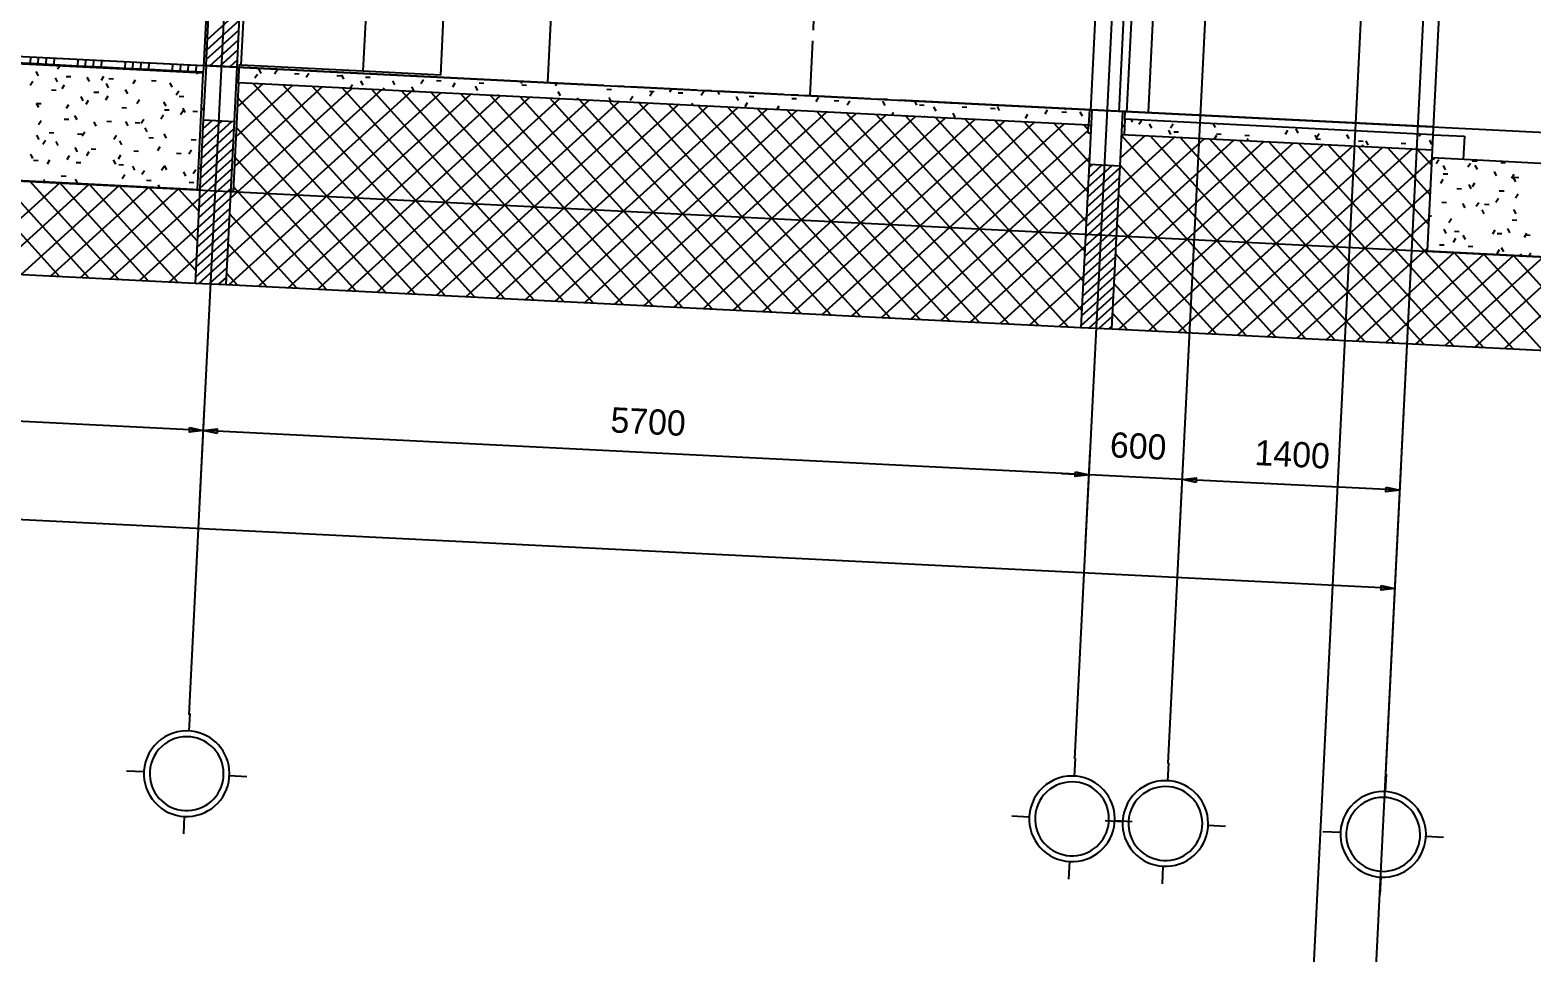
# Model space of a CAD drawing. Extents: x 549999 to 550212, y 1838161 to 1838467.
# Drawn here: x 550083.79 to 550093.45, y 1838271.92 to 1838277.86 of the extents above; entities that cross this region are included whole.
import ezdxf

# ---------------------------------------------------------------- set-up
doc = ezdxf.new("R2010")
doc.units = 0
for name, color, linetype in [('Level 1', 7, 'Continuous'), ('Level 11', 7, 'Continuous'), ('Level 14', 7, 'Continuous'), ('Level 15', 7, 'Continuous'), ('Level 18', 7, 'Continuous'), ('Level 19', 7, 'Continuous'), ('Level 20', 7, 'Continuous'), ('Level 28', 7, 'Continuous'), ('Level 4', 7, 'Continuous'), ('Level 5', 7, 'Continuous'), ('Level 8', 7, 'Continuous')]:
    doc.layers.add(name, color=color, linetype=linetype)

# ---------------------------------------------------------------- blocks, each defined once
blk = doc.blocks.new('D26801')
at = {"layer": 'Level 5'}
for p, q in [((787.01, 280), (787.01, 273.5)), ((810.01, 274.5), (810.01, 280)), ((787.01, 273.5), (805.01, 273.5)), ((787.01, 229), (787.01, 273.5)), ((805.01, 273.5), (805.01, 274.5)), ((805.01, 274.5), (810.01, 274.5)), ((805.01, 273.5), (805.01, 229)), ((810.01, 274.5), (810.01, 229)), ((805.01, 229), (787.01, 229)), ((787.01, 0), (787.01, 229)), ((805.01, 229), (810.01, 229)), ((805.01, 229), (805.01, 0)), ((810.01, 229), (810.01, 0))]:
    blk.add_line(p, q, dxfattribs=at)
blk = doc.blocks.new('FURN30')
at = {"layer": 'Level 1'}
for p, q in [((240.01, 61.08), (318.51, 61.08)), ((240.01, 61.08), (240.01, 2)), ((318.51, 2), (240.01, 2))]:
    blk.add_line(p, q, dxfattribs=at)
blk = doc.blocks.new('FURN31')
at = {"layer": 'Level 1'}
for p, q in [((318.51, 61.08), (368.51, 61.08)), ((318.51, 61.08), (318.51, 2)), ((368.51, 2), (368.51, 61.08)), ((368.51, 2), (318.51, 2))]:
    blk.add_line(p, q, dxfattribs=at)
blk = doc.blocks.new('GRID_4')
at = {"layer": 'Level 19'}
for p, q in [((-969.71, -293.48), (-969.71, -304.73)), ((-1008.48, -332.24), (-997.23, -332.24)), ((-930.95, -332.24), (-942.2, -332.24)), ((-969.71, -371.01), (-969.71, -359.76))]:
    blk.add_line(p, q, dxfattribs=at)
for radius, start, end in [(27.52, 86.59057, 185.41735), (23.77, 86.59057, 185.41735), (23.77, 3.40943, 86.59057), (27.52, 3.40943, 86.59057), (27.52, 185.41735, 275.41735), (23.77, 185.41735, 275.41735), (23.77, 275.41735, 3.40943), (27.52, 275.41735, 3.40943)]:
    blk.add_arc((-969.71, -332.24), radius, start, end, dxfattribs=at)

msp = doc.modelspace()

# ---------------------------------------------------------------- linework, layer by layer
at = {"layer": 'Level 11'}
for p, q in [((550084.9233, 1838277.6272), (550084.9058, 1838277.2776)), ((550085.123, 1838277.6172), (550084.9233, 1838277.6272)), ((550085.1055, 1838277.2676), (550085.123, 1838277.6172)), ((550085.0809, 1838276.7744), (550085.8609, 1838277.4802)), ((550085.1061, 1838276.9793), (550085.6702, 1838277.4897)), ((550085.1157, 1838277.17), (550085.4796, 1838277.4992)), ((550085.1252, 1838277.3607), (550085.2889, 1838277.5088)), ((550086.4594, 1838276.1486), (550085.226, 1838277.5119)), ((550086.6501, 1838276.1391), (550085.4166, 1838277.5024)), ((550086.8408, 1838276.1296), (550085.6073, 1838277.4928)), ((550087.0315, 1838276.12), (550085.798, 1838277.4833)), ((550085.0618, 1838276.393), (550086.2423, 1838277.4611)), ((550085.0697, 1838276.2181), (550086.433, 1838277.4516)), ((550085.0713, 1838276.5837), (550086.0516, 1838277.4706)), ((550086.2687, 1838276.1582), (550085.1281, 1838277.4188)), ((550085.2604, 1838276.2086), (550086.6236, 1838277.442)), ((550085.451, 1838276.199), (550086.8143, 1838277.4325)), ((550085.6417, 1838276.1895), (550087.005, 1838277.423)), ((550085.8324, 1838276.18), (550087.1957, 1838277.4134)), ((550087.2221, 1838276.1105), (550085.9887, 1838277.4738)), ((550086.0231, 1838276.1704), (550087.3864, 1838277.4039)), ((550087.4128, 1838276.101), (550086.1794, 1838277.4642)), ((550086.2138, 1838276.1609), (550087.5771, 1838277.3944)), ((550087.6035, 1838276.0914), (550086.37, 1838277.4547)), ((550086.4044, 1838276.1514), (550087.7677, 1838277.3848)), ((550087.7942, 1838276.0819), (550086.5607, 1838277.4452)), ((550087.9849, 1838276.0724), (550086.7514, 1838277.4356)), ((550088.1755, 1838276.0628), (550086.9421, 1838277.4261)), ((550088.3662, 1838276.0533), (550087.1328, 1838277.4166)), ((550088.5569, 1838276.0438), (550087.3234, 1838277.4071)), ((550088.7476, 1838276.0342), (550087.5141, 1838277.3975)), ((550088.9383, 1838276.0247), (550087.7048, 1838277.388)), ((550086.5951, 1838276.1418), (550087.9584, 1838277.3753)), ((550086.7858, 1838276.1323), (550088.1491, 1838277.3658)), ((550086.9765, 1838276.1228), (550088.3398, 1838277.3562)), ((550087.1672, 1838276.1132), (550088.5305, 1838277.3467)), ((550087.3578, 1838276.1037), (550088.7211, 1838277.3372)), ((550087.5485, 1838276.0942), (550088.9118, 1838277.3276)), ((550087.7392, 1838276.0846), (550089.1025, 1838277.3181)), ((550089.129, 1838276.0152), (550087.8955, 1838277.3785)), ((550087.9299, 1838276.0751), (550089.2932, 1838277.3086)), ((550089.3196, 1838276.0056), (550088.0862, 1838277.3689)), ((550088.1206, 1838276.0656), (550089.4839, 1838277.299)), ((550089.5103, 1838275.9961), (550088.2768, 1838277.3594)), ((550088.3113, 1838276.056), (550089.6745, 1838277.2895)), ((550089.701, 1838275.9866), (550088.4675, 1838277.3499)), ((550089.8917, 1838275.977), (550088.6582, 1838277.3403)), ((550090.0824, 1838275.9675), (550088.8489, 1838277.3308)), ((550090.273, 1838275.958), (550089.0396, 1838277.3213)), ((550090.4637, 1838275.9484), (550089.2302, 1838277.3117)), ((550090.5517, 1838276.0525), (550089.4209, 1838277.3022)), ((550090.5612, 1838276.2431), (550089.6116, 1838277.2927)), ((550090.6162, 1838277.3426), (550090.5987, 1838276.993)), ((550090.8159, 1838277.3326), (550090.6162, 1838277.3426)), ((550090.7984, 1838276.983), (550090.8159, 1838277.3326)), ((550084.8934, 1838277.0296), (550085.1031, 1838277.2193)), ((550084.8966, 1838277.0931), (550085.0903, 1838277.2684)), ((550084.8997, 1838277.1567), (550085.0267, 1838277.2716)), ((550084.9029, 1838277.2202), (550084.9632, 1838277.2747)), ((550084.9058, 1838277.2776), (550085.1055, 1838277.2676)), ((550086.0781, 1838276.1677), (550085.1186, 1838277.2281)), ((550088.5019, 1838276.0465), (550089.8652, 1838277.28)), ((550088.6926, 1838276.037), (550090.0559, 1838277.2704)), ((550088.8833, 1838276.0274), (550090.2466, 1838277.2609)), ((550089.074, 1838276.0179), (550090.4373, 1838277.2514)), ((550089.2647, 1838276.0084), (550090.5946, 1838277.2117)), ((550090.5707, 1838276.4338), (550089.8023, 1838277.2831)), ((550090.5803, 1838276.6245), (550089.993, 1838277.2736)), ((550090.5898, 1838276.8152), (550090.1837, 1838277.2641)), ((550090.5993, 1838277.0059), (550090.3743, 1838277.2545)), ((550090.5946, 1838277.2123), (550090.565, 1838277.245)), ((550084.8902, 1838276.966), (550085.0999, 1838277.1558)), ((550090.7533, 1838276.0809), (550091.9103, 1838277.1277)), ((550090.7629, 1838276.2716), (550091.7196, 1838277.1372)), ((550090.7724, 1838276.4623), (550091.5289, 1838277.1467)), ((550090.7819, 1838276.653), (550091.3382, 1838277.1563)), ((550090.7901, 1838275.9321), (550092.101, 1838277.1181)), ((550090.7915, 1838276.8436), (550091.1475, 1838277.1658)), ((550090.801, 1838277.0343), (550090.9569, 1838277.1753)), ((550091.9892, 1838275.8722), (550090.8082, 1838277.1775)), ((550090.9808, 1838275.9226), (550092.2916, 1838277.1086)), ((550092.1798, 1838275.8626), (550090.9938, 1838277.1735)), ((550091.1715, 1838275.9131), (550092.4823, 1838277.0991)), ((550092.3705, 1838275.8531), (550091.1845, 1838277.164)), ((550092.5612, 1838275.8436), (550091.3752, 1838277.1544)), ((550092.7519, 1838275.834), (550091.5659, 1838277.1449)), ((550092.9426, 1838275.8245), (550091.7565, 1838277.1354)), ((550093.1332, 1838275.815), (550091.9472, 1838277.1258)), ((550093.3239, 1838275.8054), (550092.1379, 1838277.1163)), ((550092.7821, 1838276.6056), (550092.3286, 1838277.1068)), ((550092.7916, 1838276.7962), (550092.5193, 1838277.0972)), ((550084.8839, 1838276.8389), (550085.0936, 1838277.0286)), ((550084.887, 1838276.9024), (550085.0968, 1838277.0922)), ((550085.8874, 1838276.1772), (550085.1091, 1838277.0375)), ((550089.4553, 1838275.9988), (550090.6008, 1838277.0352)), ((550091.3621, 1838275.9035), (550092.673, 1838277.0896)), ((550091.5528, 1838275.894), (550092.803, 1838277.0251)), ((550092.8011, 1838276.9869), (550092.7099, 1838277.0877)), ((550083.9806, 1838276.2725), (550083.4113, 1838276.9018)), ((550084.8775, 1838276.7118), (550085.0872, 1838276.9015)), ((550084.8807, 1838276.7753), (550085.0904, 1838276.9651)), ((550090.5849, 1838276.7174), (550090.7946, 1838276.9072)), ((550090.5881, 1838276.781), (550090.7978, 1838276.9708)), ((550090.5913, 1838276.8445), (550090.7471, 1838276.9856)), ((550090.5944, 1838276.9081), (550090.6836, 1838276.9888)), ((550090.5976, 1838276.9717), (550090.62, 1838276.9919)), ((550090.5987, 1838276.993), (550090.7984, 1838276.983)), ((550091.7985, 1838275.8817), (550090.7986, 1838276.9868)), ((550083.3536, 1838276.3039), (550083.9828, 1838276.8732)), ((550083.5442, 1838276.2944), (550084.1734, 1838276.8637)), ((550084.1713, 1838276.263), (550083.602, 1838276.8922)), ((550083.7349, 1838276.2848), (550084.3641, 1838276.8541)), ((550084.3619, 1838276.2535), (550083.7926, 1838276.8827)), ((550083.9256, 1838276.2753), (550084.5548, 1838276.8446)), ((550084.5526, 1838276.2439), (550083.9833, 1838276.8732)), ((550084.1163, 1838276.2658), (550084.7455, 1838276.8351)), ((550084.7433, 1838276.2344), (550084.174, 1838276.8636)), ((550084.8574, 1838276.3095), (550084.3647, 1838276.8541)), ((550084.8669, 1838276.5002), (550084.5554, 1838276.8446)), ((550084.8765, 1838276.6909), (550084.746, 1838276.835)), ((550084.8743, 1838276.6482), (550085.0841, 1838276.838)), ((550085.6967, 1838276.1868), (550085.0995, 1838276.8468)), ((550089.646, 1838275.9893), (550090.5913, 1838276.8445)), ((550090.5817, 1838276.6539), (550090.7915, 1838276.8436)), ((550091.7435, 1838275.8845), (550092.7935, 1838276.8345)), ((550084.307, 1838276.2562), (550084.8807, 1838276.7753)), ((550084.868, 1838276.5211), (550085.0777, 1838276.7108)), ((550084.8711, 1838276.5846), (550085.0809, 1838276.7744)), ((550090.5754, 1838276.5267), (550090.7851, 1838276.7165)), ((550090.5785, 1838276.5903), (550090.7883, 1838276.7801)), ((550091.6078, 1838275.8912), (550090.7891, 1838276.7961)), ((550084.8648, 1838276.4575), (550085.0745, 1838276.6473)), ((550085.506, 1838276.1963), (550085.0758, 1838276.6718)), ((550089.8367, 1838275.9798), (550090.5817, 1838276.6539)), ((550090.5722, 1838276.4632), (550090.7819, 1838276.653)), ((550091.9342, 1838275.8749), (550092.784, 1838276.6438)), ((550084.4976, 1838276.2467), (550084.8711, 1838276.5846)), ((550084.8584, 1838276.3304), (550085.0682, 1838276.5202)), ((550084.8616, 1838276.394), (550085.0713, 1838276.5837)), ((550090.5658, 1838276.3361), (550090.7756, 1838276.5258)), ((550090.569, 1838276.3996), (550090.7788, 1838276.5894)), ((550091.4171, 1838275.9008), (550090.7796, 1838276.6054)), ((550084.8553, 1838276.2668), (550085.065, 1838276.4566)), ((550085.3153, 1838276.2058), (550085.0662, 1838276.4812)), ((550090.0274, 1838275.9703), (550090.5722, 1838276.4632)), ((550090.5627, 1838276.2725), (550090.7724, 1838276.4623)), ((550092.1249, 1838275.8654), (550092.7744, 1838276.4531)), ((550092.3155, 1838275.8559), (550092.9448, 1838276.4252)), ((550093.5146, 1838275.7959), (550092.9453, 1838276.4251)), ((550084.6883, 1838276.2372), (550084.8616, 1838276.394)), ((550084.879, 1838276.2276), (550085.0618, 1838276.393)), ((550084.9426, 1838276.2245), (550085.0586, 1838276.3295)), ((550090.5563, 1838276.1454), (550090.766, 1838276.3351)), ((550090.5595, 1838276.2089), (550090.7692, 1838276.3987)), ((550091.2264, 1838275.9103), (550090.77, 1838276.4148)), ((550092.5062, 1838275.8463), (550093.1354, 1838276.4156)), ((550092.6969, 1838275.8368), (550093.3261, 1838276.4061)), ((550092.8876, 1838275.8273), (550093.5168, 1838276.3966)), ((550093.0783, 1838275.8177), (550093.7075, 1838276.387)), ((550093.7053, 1838275.7864), (550093.136, 1838276.4156)), ((550093.2689, 1838275.8082), (550093.8982, 1838276.3775)), ((550093.896, 1838275.7768), (550093.3267, 1838276.4061)), ((550085.0061, 1838276.2213), (550085.0555, 1838276.2659)), ((550085.1247, 1838276.2154), (550085.0567, 1838276.2905)), ((550090.2181, 1838275.9607), (550090.5627, 1838276.2725)), ((550090.5531, 1838276.0818), (550090.7629, 1838276.2716)), ((550091.0358, 1838275.9198), (550090.7605, 1838276.2241)), ((550090.5468, 1838275.9547), (550090.7565, 1838276.1445)), ((550090.5499, 1838276.0183), (550090.7597, 1838276.208)), ((550090.4087, 1838275.9512), (550090.5531, 1838276.0818)), ((550090.5994, 1838275.9417), (550090.7533, 1838276.0809)), ((550090.8451, 1838275.9294), (550090.751, 1838276.0334)), ((550090.663, 1838275.9385), (550090.7502, 1838276.0173)), ((550090.7265, 1838275.9353), (550090.747, 1838275.9538))]:
    msp.add_line(p, q, dxfattribs=at)
at = {"layer": 'Level 14'}
for p, q in [((550084.9315, 1838277.7923), (550085.1413, 1838277.982)), ((550084.9283, 1838277.7287), (550085.1381, 1838277.9185)), ((550084.9252, 1838277.6652), (550085.1349, 1838277.8549)), ((550084.9488, 1838277.6259), (550085.1317, 1838277.7914)), ((550083.7944, 1838277.6415), (550083.7965, 1838277.6835)), ((550083.8451, 1838277.6389), (550083.8472, 1838277.681)), ((550083.8958, 1838277.6364), (550083.8979, 1838277.6784)), ((550083.9466, 1838277.6338), (550083.9487, 1838277.6759)), ((550085.0124, 1838277.6227), (550085.1285, 1838277.7278)), ((550083.6422, 1838277.6491), (550083.7944, 1838277.6415)), ((550083.794, 1838277.6336), (550083.7944, 1838277.6415)), ((550083.7944, 1838277.6415), (550083.9466, 1838277.6338)), ((550083.9462, 1838277.626), (550083.9466, 1838277.6338)), ((550083.9466, 1838277.6338), (550084.0988, 1838277.6262)), ((550083.9969, 1838277.6234), (550083.9973, 1838277.6313)), ((550084.0477, 1838277.6209), (550084.0481, 1838277.6288)), ((550084.0984, 1838277.6183), (550084.0988, 1838277.6262)), ((550084.0988, 1838277.6262), (550084.1009, 1838277.6683)), ((550084.0988, 1838277.6262), (550084.251, 1838277.6186)), ((550084.1495, 1838277.6237), (550084.1516, 1838277.6657)), ((550084.2003, 1838277.6212), (550084.2024, 1838277.6632)), ((550084.2506, 1838277.6107), (550084.251, 1838277.6186)), ((550084.251, 1838277.6186), (550084.2531, 1838277.6607)), ((550084.251, 1838277.6186), (550084.4032, 1838277.611)), ((550084.3013, 1838277.6082), (550084.3017, 1838277.6161)), ((550084.3521, 1838277.6057), (550084.3525, 1838277.6136)), ((550084.4028, 1838277.6031), (550084.4032, 1838277.611)), ((550084.4032, 1838277.611), (550084.4053, 1838277.6531)), ((550084.4032, 1838277.611), (550084.5554, 1838277.6034)), ((550084.4539, 1838277.6085), (550084.456, 1838277.6505)), ((550084.5047, 1838277.6059), (550084.5068, 1838277.648)), ((550084.555, 1838277.5955), (550084.5554, 1838277.6034)), ((550084.5554, 1838277.6034), (550084.5575, 1838277.6455)), ((550084.5554, 1838277.6034), (550084.7076, 1838277.5958)), ((550084.6058, 1838277.593), (550084.6062, 1838277.6009)), ((550084.6565, 1838277.5904), (550084.6569, 1838277.5983)), ((550084.7072, 1838277.5879), (550084.7076, 1838277.5958)), ((550084.7076, 1838277.5958), (550084.7097, 1838277.6378)), ((550084.7076, 1838277.5958), (550084.8598, 1838277.5882)), ((550084.7584, 1838277.5933), (550084.7605, 1838277.6353)), ((550084.8091, 1838277.5907), (550084.8112, 1838277.6328)), ((550084.8594, 1838277.5803), (550084.8598, 1838277.5882)), ((550084.8598, 1838277.5882), (550084.8619, 1838277.6302)), ((550084.8598, 1838277.5882), (550084.9062, 1838277.5859)), ((550085.0759, 1838277.6195), (550085.1254, 1838277.6642)), ((550084.8939, 1838277.3404), (550084.9096, 1838277.3546)), ((550090.8108, 1838277.231), (550090.8266, 1838277.2452)), ((550084.8749, 1838276.9593), (550084.8906, 1838276.9735))]:
    msp.add_line(p, q, dxfattribs=at)
at = {"layer": 'Level 15'}
for p, q in [((550083.8466, 1838277.5616), (550083.8328, 1838277.5885)), ((550083.9828, 1838277.6241), (550083.9691, 1838277.6029)), ((550084.8688, 1838277.5718), (550084.8646, 1838277.58)), ((550085.2778, 1838277.5759), (550085.264, 1838277.6028)), ((550085.3809, 1838277.5977), (550085.3645, 1838277.5724)), ((550085.4911, 1838277.5758), (550085.5212, 1838277.5743)), ((550085.5841, 1838277.5753), (550085.5678, 1838277.5499)), ((550083.8094, 1838277.5243), (550083.7931, 1838277.4989)), ((550083.9696, 1838277.522), (550083.9559, 1838277.5488)), ((550084.0127, 1838277.5018), (550083.9963, 1838277.4765)), ((550084.0253, 1838277.5575), (550084.0554, 1838277.556)), ((550084.1741, 1838277.524), (550084.1603, 1838277.5509)), ((550084.2655, 1838277.5562), (550084.2491, 1838277.5309)), ((550084.2972, 1838277.4843), (550084.2834, 1838277.5112)), ((550084.2993, 1838277.5438), (550084.3294, 1838277.5423)), ((550084.4687, 1838277.5338), (550084.4524, 1838277.5085)), ((550084.5733, 1838277.5301), (550084.6034, 1838277.5286)), ((550084.7061, 1838277.4884), (550084.6923, 1838277.5153)), ((550085.1281, 1838277.5433), (550085.1186, 1838277.5287)), ((550085.2545, 1838277.5705), (550085.2381, 1838277.5452)), ((550085.7651, 1838277.5621), (550085.7952, 1838277.5606)), ((550085.8098, 1838277.5404), (550085.796, 1838277.5672)), ((550085.8642, 1838277.5032), (550085.8496, 1838277.4807)), ((550085.9328, 1838277.5007), (550085.9191, 1838277.5275)), ((550085.9477, 1838277.5529), (550085.9778, 1838277.5514)), ((550086.0674, 1838277.4808), (550086.0605, 1838277.4702)), ((550086.1373, 1838277.5027), (550086.1235, 1838277.5296)), ((550086.2604, 1838277.4631), (550086.2466, 1838277.4899)), ((550086.3203, 1838277.5352), (550086.3039, 1838277.5099)), ((550086.4043, 1838277.5301), (550086.4345, 1838277.5286)), ((550086.5235, 1838277.5128), (550086.5071, 1838277.4874)), ((550086.6693, 1838277.4672), (550086.6555, 1838277.494)), ((550086.6783, 1838277.5164), (550086.7085, 1838277.5149)), ((550086.9551, 1838277.5109), (550086.9474, 1838277.526)), ((550086.9523, 1838277.5027), (550086.9824, 1838277.5012)), ((550087.1777, 1838277.5145), (550087.1664, 1838277.497)), ((550083.8335, 1838277.384), (550083.8637, 1838277.3825)), ((550083.8486, 1838277.3572), (550083.8348, 1838277.384)), ((550083.9294, 1838277.4707), (550083.9595, 1838277.4692)), ((550084.1344, 1838277.4009), (550084.1207, 1838277.4278)), ((550084.1663, 1838277.4026), (550084.1499, 1838277.3773)), ((550084.2034, 1838277.457), (550084.2335, 1838277.4555)), ((550084.2927, 1838277.4298), (550084.2763, 1838277.4045)), ((550084.4203, 1838277.4447), (550084.4065, 1838277.4715)), ((550084.4959, 1838277.4074), (550084.4796, 1838277.382)), ((550084.6664, 1838277.3653), (550084.6527, 1838277.3922)), ((550084.7488, 1838277.4618), (550084.7324, 1838277.4364)), ((550084.7513, 1838277.4296), (550084.7815, 1838277.4281)), ((550086.8035, 1838277.4407), (550086.7987, 1838277.4333)), ((550087.2013, 1838277.4316), (550087.1875, 1838277.4584)), ((550087.3164, 1838277.4074), (550087.3106, 1838277.4188)), ((550087.5003, 1838277.4753), (550087.5304, 1838277.4738)), ((550087.5273, 1838277.3969), (550087.5151, 1838277.4208)), ((550087.6661, 1838277.4278), (550087.6497, 1838277.4025)), ((550087.7742, 1838277.4616), (550087.8044, 1838277.4601)), ((550087.7925, 1838277.455), (550087.7761, 1838277.4297)), ((550087.9159, 1838277.4776), (550087.9026, 1838277.4569)), ((550087.9569, 1838277.4525), (550087.987, 1838277.451)), ((550088.0546, 1838277.3705), (550088.047, 1838277.3852)), ((550088.1222, 1838277.4598), (550088.1058, 1838277.4344)), ((550088.2236, 1838277.4418), (550088.2128, 1838277.4627)), ((550088.3466, 1838277.4021), (550088.3329, 1838277.429)), ((550088.4022, 1838277.3877), (550088.3858, 1838277.3624)), ((550088.4135, 1838277.4297), (550088.4437, 1838277.4282)), ((550088.6875, 1838277.416), (550088.7176, 1838277.4145)), ((550088.8583, 1838277.4197), (550088.8419, 1838277.3944)), ((550088.9615, 1838277.4023), (550088.9916, 1838277.4008)), ((550089.0615, 1838277.3973), (550089.0451, 1838277.3719)), ((550089.1645, 1838277.4103), (550089.1619, 1838277.4153)), ((550089.2875, 1838277.3707), (550089.2738, 1838277.3975)), ((550089.492, 1838277.3727), (550089.4783, 1838277.3994)), ((550089.7086, 1838277.3879), (550089.7045, 1838277.3815)), ((550084.0399, 1838277.3754), (550084.0235, 1838277.3501)), ((550084.0948, 1838277.2778), (550084.081, 1838277.3047)), ((550084.3815, 1838277.3566), (550084.4116, 1838277.3551)), ((550084.6495, 1838277.3081), (550084.6332, 1838277.2828)), ((550084.6555, 1838277.3429), (550084.6856, 1838277.3414)), ((550084.776, 1838277.3353), (550084.7596, 1838277.31)), ((550084.7895, 1838277.3257), (550084.7758, 1838277.3525)), ((550084.8381, 1838277.3338), (550084.8682, 1838277.3322)), ((550088.2758, 1838277.3606), (550088.2751, 1838277.3595)), ((550088.5819, 1838277.3441), (550088.579, 1838277.3497)), ((550088.6054, 1838277.3653), (550088.5914, 1838277.3437)), ((550089.3416, 1838277.3252), (550089.3296, 1838277.3068)), ((550089.5094, 1838277.3749), (550089.5396, 1838277.3734)), ((550089.5448, 1838277.3028), (550089.5405, 1838277.2962)), ((550089.6151, 1838277.333), (550089.6013, 1838277.3599)), ((550089.7382, 1838277.2934), (550089.7244, 1838277.3202)), ((550089.7834, 1838277.3612), (550089.8135, 1838277.3597)), ((550089.9661, 1838277.3521), (550089.9962, 1838277.3505)), ((550090.024, 1838277.3371), (550090.0102, 1838277.364)), ((550090.2041, 1838277.3123), (550090.1877, 1838277.287)), ((550090.3305, 1838277.3395), (550090.3142, 1838277.3142)), ((550090.4227, 1838277.3292), (550090.4528, 1838277.3277)), ((550090.4468, 1838277.351), (550090.4406, 1838277.3414)), ((550090.556, 1838277.3016), (550090.5422, 1838277.3284)), ((550083.8638, 1838277.2714), (550083.8474, 1838277.2461)), ((550083.9157, 1838277.1968), (550083.9459, 1838277.1953)), ((550084.0116, 1838277.2835), (550084.0417, 1838277.282)), ((550084.1438, 1838277.1994), (550084.1275, 1838277.174)), ((550084.2179, 1838277.2382), (550084.2041, 1838277.265)), ((550084.2856, 1838277.2698), (550084.3157, 1838277.2683)), ((550084.4223, 1838277.2402), (550084.4086, 1838277.2671)), ((550084.4682, 1838277.2607), (550084.4984, 1838277.2592)), ((550084.5231, 1838277.281), (550084.5067, 1838277.2556)), ((550084.5454, 1838277.2006), (550084.5316, 1838277.2274)), ((550090.8785, 1838277.2642), (550090.8705, 1838277.2798)), ((550090.9352, 1838277.2725), (550090.9189, 1838277.2472)), ((550091.0016, 1838277.2245), (550090.9879, 1838277.2514)), ((550091.1247, 1838277.1849), (550091.1109, 1838277.2117)), ((550091.1385, 1838277.2501), (550091.1221, 1838277.2247)), ((550091.1437, 1838277.2016), (550091.1739, 1838277.2001)), ((550091.4105, 1838277.2286), (550091.3978, 1838277.2534)), ((550091.8746, 1838277.21), (550091.8582, 1838277.1846)), ((550091.9425, 1838277.193), (550091.9288, 1838277.2199)), ((550083.8507, 1838277.1527), (550083.8369, 1838277.1796)), ((550083.891, 1838277.145), (550083.8746, 1838277.1197)), ((550083.9737, 1838277.113), (550083.96, 1838277.1399)), ((550084.0968, 1838277.0734), (550084.0831, 1838277.1002)), ((550084.0984, 1838277.1876), (550084.1285, 1838277.1861)), ((550084.3471, 1838277.177), (550084.3307, 1838277.1516)), ((550084.3827, 1838277.1171), (550084.3689, 1838277.144)), ((550084.555, 1838277.1648), (550084.5851, 1838277.1633)), ((550084.6271, 1838277.1049), (550084.6107, 1838277.0796)), ((550084.6685, 1838277.1609), (550084.6547, 1838277.1877)), ((550084.829, 1838277.1511), (550084.8591, 1838277.1496)), ((550091.4185, 1838277.178), (550091.4024, 1838277.1531)), ((550091.4177, 1838277.1879), (550091.4478, 1838277.1864)), ((550091.6004, 1838277.1788), (550091.6305, 1838277.1773)), ((550091.6217, 1838277.1556), (550091.6133, 1838277.1425)), ((550092.0656, 1838277.1534), (550092.0518, 1838277.1802)), ((550092.057, 1838277.156), (550092.0871, 1838277.1545)), ((550092.0778, 1838277.1876), (550092.0614, 1838277.1622)), ((550092.2701, 1838277.1554), (550092.2563, 1838277.1823)), ((550092.331, 1838277.1423), (550092.3611, 1838277.1408)), ((550092.3579, 1838277.1155), (550092.3515, 1838277.1056)), ((550092.3931, 1838277.1157), (550092.3794, 1838277.1426)), ((550092.505, 1838277.0979), (550092.5025, 1838277.1029)), ((550092.6049, 1838277.1286), (550092.6351, 1838277.1271)), ((550092.7305, 1838277.1868), (550092.7208, 1838277.1717)), ((550092.8021, 1838277.1198), (550092.7883, 1838277.1467)), ((550083.811, 1838277.0296), (550083.7972, 1838277.0565)), ((550083.8153, 1838277.0187), (550083.8454, 1838277.0172)), ((550083.9182, 1838277.0186), (550083.9018, 1838276.9932)), ((550084.0446, 1838277.0458), (550084.0282, 1838277.0204)), ((550084.0892, 1838277.005), (550084.1194, 1838277.0035)), ((550084.171, 1838277.073), (550084.1547, 1838277.0476)), ((550084.1851, 1838277.0917), (550084.2153, 1838277.0902)), ((550084.343, 1838276.9941), (550084.3292, 1838277.0209)), ((550084.3743, 1838277.0505), (550084.3579, 1838277.0252)), ((550084.4591, 1838277.078), (550084.4892, 1838277.0765)), ((550084.7331, 1838277.0643), (550084.7632, 1838277.0628)), ((550084.8304, 1838277.0825), (550084.814, 1838277.0571)), ((550092.8031, 1838277.0271), (550092.8182, 1838277.0264)), ((550092.8461, 1838277.0208), (550092.8298, 1838276.9955)), ((550093.0494, 1838276.9984), (550093.033, 1838276.973)), ((550093.062, 1838277.0142), (550093.0921, 1838277.0127)), ((550093.2447, 1838277.005), (550093.2748, 1838277.0035)), ((550083.9933, 1838276.9182), (550084.0235, 1838276.9167)), ((550084.3632, 1838276.9913), (550084.3933, 1838276.9898)), ((550084.4015, 1838276.9241), (550084.3851, 1838276.8988)), ((550084.4661, 1838276.9544), (550084.4523, 1838276.9812)), ((550084.5279, 1838276.9513), (550084.5115, 1838276.9259)), ((550084.6543, 1838276.9785), (550084.6379, 1838276.9531)), ((550084.6705, 1838276.9564), (550084.6568, 1838276.9833)), ((550084.7936, 1838276.9168), (550084.7798, 1838276.9436)), ((550084.8575, 1838276.9561), (550084.8412, 1838276.9307)), ((550092.8748, 1838276.932), (550092.9049, 1838276.9305)), ((550092.8905, 1838276.9568), (550092.8767, 1838276.9837)), ((550093.0949, 1838276.9589), (550093.0812, 1838276.9857)), ((550093.218, 1838276.9192), (550093.2042, 1838276.9461)), ((550093.3294, 1838276.9263), (550093.313, 1838276.901)), ((550093.3411, 1838276.8796), (550093.3273, 1838276.9064)), ((550093.3314, 1838276.9091), (550093.3616, 1838276.9076)), ((550083.8888, 1838276.8779), (550083.8806, 1838276.8937)), ((550084.0989, 1838276.8689), (550084.0851, 1838276.8958)), ((550084.5413, 1838276.8908), (550084.5714, 1838276.8893)), ((550084.6269, 1838276.841), (550084.6171, 1838276.8602)), ((550084.8153, 1838276.8771), (550084.8454, 1838276.8756)), ((550092.8733, 1838276.8944), (550092.8569, 1838276.869)), ((550092.9615, 1838276.8361), (550092.9917, 1838276.8346)), ((550093.0553, 1838276.8358), (550093.0415, 1838276.8627)), ((550093.0765, 1838276.8719), (550093.0602, 1838276.8466)), ((550093.2355, 1838276.8224), (550093.2657, 1838276.8209)), ((550092.8657, 1838276.7493), (550092.8958, 1838276.7478)), ((550093.0156, 1838276.7127), (550093.0018, 1838276.7396)), ((550093.1037, 1838276.7455), (550093.0874, 1838276.7202)), ((550093.1396, 1838276.7356), (550093.1698, 1838276.7341)), ((550093.2302, 1838276.7727), (550093.2138, 1838276.7474)), ((550093.3566, 1838276.7999), (550093.3402, 1838276.7746)), ((550092.7849, 1838276.6618), (550092.7999, 1838276.6611)), ((550092.9277, 1838276.6415), (550092.9113, 1838276.6162)), ((550093.1387, 1838276.6731), (550093.1249, 1838276.6999)), ((550093.3177, 1838276.6352), (550093.3479, 1838276.6337)), ((550093.3431, 1838276.6751), (550093.3294, 1838276.702)), ((550092.8946, 1838276.5479), (550092.8808, 1838276.5748)), ((550092.9549, 1838276.5151), (550092.9385, 1838276.4898)), ((550092.9479, 1838276.5621), (550092.978, 1838276.5606)), ((550093.0176, 1838276.5083), (550093.0039, 1838276.5351)), ((550093.2077, 1838276.5695), (550093.1914, 1838276.5441)), ((550093.2218, 1838276.5484), (550093.252, 1838276.5469)), ((550093.3035, 1838276.552), (550093.2897, 1838276.5789)), ((550093.411, 1838276.5471), (550093.3946, 1838276.5217)), ((550093.4045, 1838276.5393), (550093.4346, 1838276.5378)), ((550092.852, 1838276.4753), (550092.8821, 1838276.4738)), ((550093.0346, 1838276.4662), (550093.0647, 1838276.4647)), ((550093.2349, 1838276.4431), (550093.2186, 1838276.4177)), ((550093.2638, 1838276.4289), (550093.25, 1838276.4558)), ((550093.4382, 1838276.4206), (550093.4256, 1838276.4011)), ((550093.3796, 1838276.4034), (550093.3731, 1838276.4161))]:
    msp.add_line(p, q, dxfattribs=at)
at = {"layer": 'Level 18'}
for p, q in [((550084.8148, 1838273.4553), (550085.5144, 1838287.4483)), ((550090.5077, 1838273.1707), (550091.2073, 1838287.1637)), ((550091.107, 1838273.1407), (550091.8065, 1838287.1337)), ((550092.5052, 1838273.0708), (550093.2048, 1838287.0638)), ((550067.9084, 1838278.4778), (550100.3759, 1838276.8546)), ((550067.8685, 1838277.6788), (550099.1944, 1838276.1127))]:
    msp.add_line(p, q, dxfattribs=at)
at = {"layer": 'Level 20'}
for p, q in [((550086.5881, 1838162.7223), (550092.6831, 1838284.64)), ((550086.9876, 1838162.7023), (550093.0826, 1838284.6201)), ((550084.9061, 1838275.2819), (550080.4118, 1838275.5066)), ((550084.8837, 1838274.8326), (550084.9136, 1838275.4318)), ((550084.8837, 1838274.8326), (550084.9136, 1838275.4318)), ((550092.565, 1838274.2666), (550071.2916, 1838275.3301)), ((550090.599, 1838274.9973), (550084.9061, 1838275.2819)), ((550090.5766, 1838274.548), (550090.6065, 1838275.1471)), ((550090.5766, 1838274.548), (550090.6065, 1838275.1471)), ((550091.1758, 1838274.518), (550091.2058, 1838275.1172)), ((550091.1758, 1838274.518), (550091.2058, 1838275.1172)), ((550090.4207, 1838275.0063), (550090.599, 1838274.9973)), ((550091.1983, 1838274.9674), (550090.599, 1838274.9973)), ((550092.5741, 1838274.4481), (550092.604, 1838275.0473)), ((550092.5965, 1838274.8975), (550091.1983, 1838274.9674)), ((550091.3767, 1838274.9585), (550091.1983, 1838274.9674)), ((550092.5425, 1838273.8172), (550092.5725, 1838274.4164))]:
    msp.add_line(p, q, dxfattribs=at)
for points in [[(550084.8177, 1838275.3013), (550084.9061, 1838275.2819), (550084.8162, 1838275.2715)], [(550084.9946, 1838275.2626), (550084.9061, 1838275.2819), (550084.9961, 1838275.2923)], [(550090.5106, 1838275.0167), (550090.599, 1838274.9973), (550090.5091, 1838274.9869)], [(550090.5106, 1838275.0167), (550090.599, 1838274.9973), (550090.5091, 1838274.9869)], [(550091.2867, 1838274.9481), (550091.1983, 1838274.9674), (550091.2882, 1838274.9778)], [(550091.2867, 1838274.9481), (550091.1983, 1838274.9674), (550091.2882, 1838274.9778)], [(550092.5081, 1838274.9168), (550092.5965, 1838274.8975), (550092.5066, 1838274.8871)], [(550092.4766, 1838274.2859), (550092.565, 1838274.2666), (550092.4751, 1838274.2562)]]:
    msp.add_lwpolyline(points, close=True, dxfattribs=at)
at = {"layer": 'Level 28'}
for p, q in [((550084.9233, 1838277.6272), (550084.9058, 1838277.2776)), ((550085.123, 1838277.6172), (550084.9233, 1838277.6272)), ((550085.1055, 1838277.2676), (550085.123, 1838277.6172)), ((550085.133, 1838277.5166), (550085.0981, 1838276.8174)), ((550090.5962, 1838277.2434), (550085.133, 1838277.5166)), ((550090.6162, 1838277.3426), (550090.5987, 1838276.993)), ((550090.8159, 1838277.3326), (550090.6162, 1838277.3426)), ((550090.7984, 1838276.983), (550090.8159, 1838277.3326)), ((550084.9058, 1838277.2776), (550084.8534, 1838276.2289)), ((550084.9058, 1838277.2776), (550085.1055, 1838277.2676)), ((550085.0531, 1838276.2189), (550085.1055, 1838277.2676)), ((550090.5937, 1838277.1935), (550090.5962, 1838277.2434)), ((550090.6087, 1838277.1928), (550090.5937, 1838277.1935)), ((550092.8059, 1838277.0829), (550090.8084, 1838277.1828)), ((550084.8833, 1838276.8282), (550080.5887, 1838277.0429)), ((550092.7735, 1838276.4337), (550092.8059, 1838277.0829)), ((550090.5987, 1838276.993), (550090.5463, 1838275.9443)), ((550090.5987, 1838276.993), (550090.7984, 1838276.983)), ((550090.746, 1838275.9343), (550090.7984, 1838276.983)), ((550085.0981, 1838276.8174), (550085.0831, 1838276.8182)), ((550080.5587, 1838276.4436), (550084.8534, 1838276.2289)), ((550097.5525, 1838276.1948), (550092.7735, 1838276.4337)), ((550084.8534, 1838276.2289), (550085.0531, 1838276.2189)), ((550085.0531, 1838276.2189), (550090.5463, 1838275.9443)), ((550090.5463, 1838275.9443), (550090.746, 1838275.9343)), ((550090.746, 1838275.9343), (550097.5225, 1838275.5955))]:
    msp.add_line(p, q, dxfattribs=at)
at = {"layer": 'Level 4'}
for p, q in [((550085.1379, 1838282.2204), (550084.9058, 1838277.578)), ((550087.1205, 1838277.5173), (550087.2953, 1838281.013)), ((550084.9233, 1838277.6272), (550085.0855, 1838280.8731)), ((550085.123, 1838277.6172), (550085.2853, 1838280.8631)), ((550090.9807, 1838277.3243), (550091.143, 1838280.5703)), ((550092.8109, 1838277.1828), (550092.9757, 1838280.4787)), ((550088.8282, 1838277.9292), (550088.8245, 1838277.8542)), ((550081.3346, 1838277.8066), (550084.9083, 1838277.6279)), ((550088.8211, 1838277.7869), (550088.8034, 1838277.4332)), ((550084.9083, 1838277.6279), (550084.9233, 1838277.6272)), ((550085.133, 1838277.5166), (550085.139, 1838277.6364)), ((550090.6012, 1838277.3433), (550090.5962, 1838277.2434)), ((550090.8309, 1838277.3318), (550090.8159, 1838277.3326)), ((550090.8284, 1838277.2819), (550090.8309, 1838277.3318)), ((550092.8134, 1838277.2327), (550090.8309, 1838277.3318))]:
    msp.add_line(p, q, dxfattribs=at)
at = {"layer": 'Level 8'}
for p, q in [((550084.9058, 1838277.578), (550080.6411, 1838277.7912)), ((550084.8683, 1838276.8289), (550084.9058, 1838277.578)), ((550087.4801, 1838277.4993), (550085.123, 1838277.6172)), ((550085.118, 1838277.5173), (550085.133, 1838277.5166)), ((550087.6123, 1838277.4927), (550087.555, 1838277.4956)), ((550088.0759, 1838277.4696), (550087.6525, 1838277.4907)), ((550088.1716, 1838277.4648), (550088.1166, 1838277.4675)), ((550088.6352, 1838277.4416), (550088.2118, 1838277.4628)), ((550088.7309, 1838277.4368), (550088.6759, 1838277.4396)), ((550089.1945, 1838277.4136), (550088.7711, 1838277.4348)), ((550089.3028, 1838277.4082), (550089.2352, 1838277.4116)), ((550090.6162, 1838277.3426), (550089.3777, 1838277.4045)), ((550090.5962, 1838277.2434), (550090.6112, 1838277.2427)), ((550090.8284, 1838277.2819), (550090.8234, 1838277.182)), ((550092.8109, 1838277.1828), (550090.8284, 1838277.2819)), ((550092.8059, 1838277.0829), (550092.8109, 1838277.1828)), ((550092.8109, 1838277.1828), (550093.0107, 1838277.1728)), ((550093.0107, 1838277.1728), (550093.0032, 1838277.023)), ((550095.2004, 1838276.9131), (550092.8034, 1838277.033))]:
    msp.add_line(p, q, dxfattribs=at)

# ---------------------------------------------------------------- block references
at = {"layer": 'Level 1', "xscale": 0.010000000000000004, "yscale": 0.01, "rotation": -2.8619937920406366}
for name in ['FURN30', 'FURN31']:
    msp.add_blockref(name, (550082.75, 1838277.73), dxfattribs=at)
at = {"layer": 'Level 19', "xscale": 0.010000000000000004, "yscale": 0.01, "rotation": -2.8619937920406366}
for p in [(550094.65, 1838275.91), (550100.34, 1838275.62), (550100.94, 1838275.59), (550102.34, 1838275.52)]:
    msp.add_blockref('GRID_4', p, dxfattribs=at)
at = {"layer": 'Level 5', "xscale": 0.010000000000000004, "yscale": 0.01, "rotation": -2.8619937920406366}
msp.add_blockref('D26801', (550082.75, 1838277.73), dxfattribs=at)

# ---------------------------------------------------------------- texts
at = {"layer": 'Level 20'}
for s, p in [('5700', (550087.52, 1838275.27)), ('600', (550090.73, 1838275.11)), ('1400', (550091.66, 1838275.06))]:
    msp.add_text(s, height=0.16224, rotation=357.13801, dxfattribs=at).set_placement(p)

doc.saveas('drawing.dxf')
